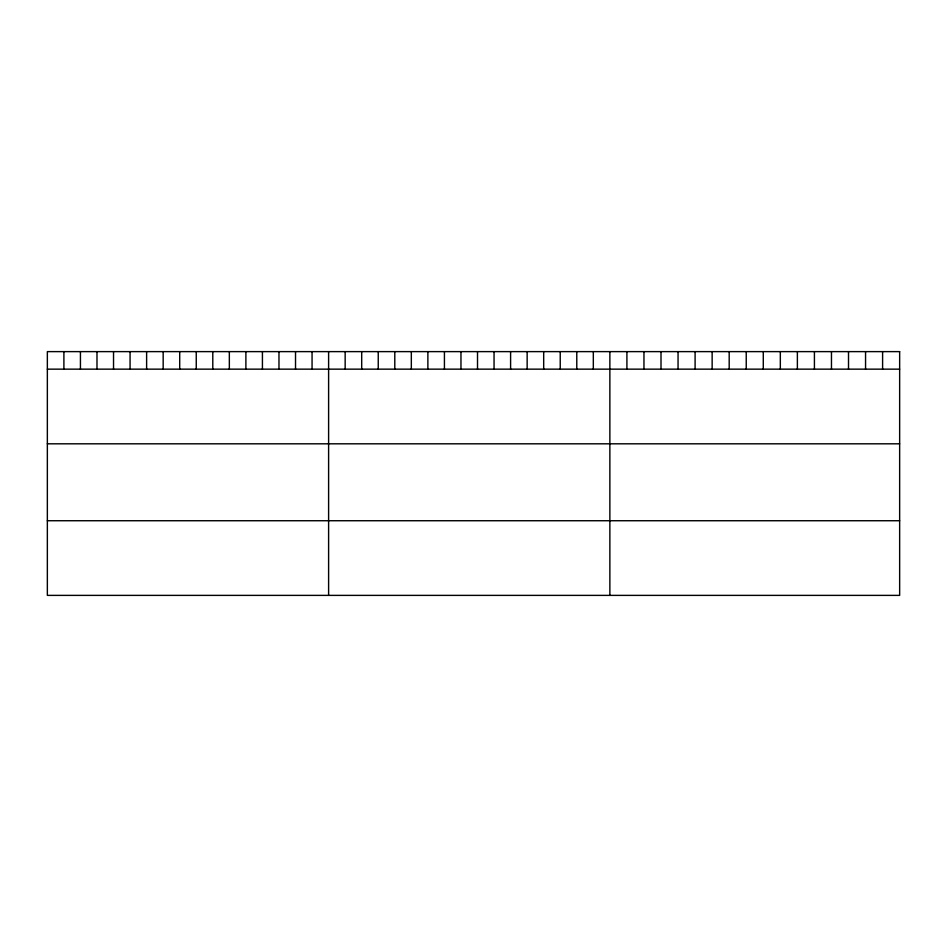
<?xml version="1.0" encoding="UTF-8"?>
<svg xmlns="http://www.w3.org/2000/svg" width="947" height="947" viewBox="0 0 947 947"><rect width="100%" height="100%" fill="white"/><g stroke="black" fill="none" stroke-linecap="round" stroke-linejoin="round"><path stroke-width="1.42" d="M47.35 369.152L899.65 369.152M47.35 443.812L899.65 443.812M47.35 520.732L899.65 520.732M882.604 351.621L882.604 369.152M865.558 351.621L865.558 369.152M848.512 351.621L848.512 369.152M831.466 351.621L831.466 369.152M814.42 351.621L814.42 369.152M797.374 351.621L797.374 369.152M780.328 351.621L780.328 369.152M763.282 351.621L763.282 369.152M746.236 351.621L746.236 369.152M729.19 351.621L729.19 369.152M712.144 351.621L712.144 369.152M695.098 351.621L695.098 369.152M678.052 351.621L678.052 369.152M661.006 351.621L661.006 369.152M643.96 351.621L643.96 369.152M626.914 351.621L626.914 369.152M609.868 351.621L609.868 595.379M593.319 351.621L593.319 369.152M576.782 351.621L576.782 369.152M560.233 351.621L560.233 369.152M543.685 351.621L543.685 369.152M527.148 351.621L527.148 369.152M510.599 351.621L510.599 369.152M494.05 351.621L494.05 369.152M477.513 351.621L477.513 369.152M460.964 351.621L460.964 369.152M444.427 351.621L444.427 369.152M427.878 351.621L427.878 369.152M411.329 351.621L411.329 369.152M394.792 351.621L394.792 369.152M378.244 351.621L378.244 369.152M361.695 351.621L361.695 369.152M345.158 351.621L345.158 369.152M328.609 351.621L328.609 595.379M312.06 351.621L312.06 369.152M295.523 351.621L295.523 369.152M278.974 351.621L278.974 369.152M262.426 351.621L262.426 369.152M245.889 351.621L245.889 369.152M229.34 351.621L229.34 369.152M212.791 351.621L212.791 369.152M196.254 351.621L196.254 369.152M179.705 351.621L179.705 369.152M163.168 351.621L163.168 369.152M146.619 351.621L146.619 369.152M130.07 351.621L130.07 369.152M113.533 351.621L113.533 369.152M96.985 351.621L96.985 369.152M80.436 351.621L80.436 369.152M63.899 351.621L63.899 369.152M899.65 351.621L47.35 351.621L47.35 595.379L899.65 595.379L899.65 351.621"/></g></svg>
